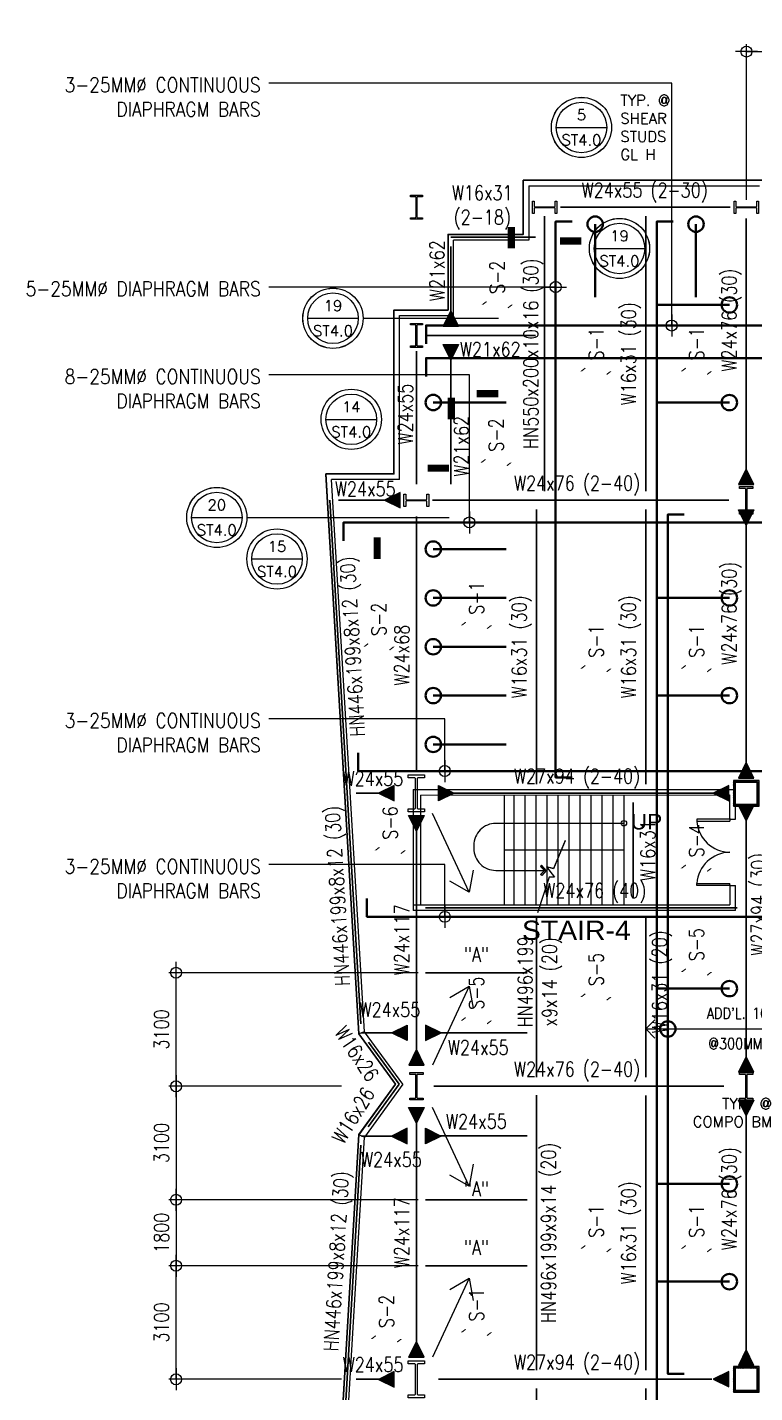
# Model space of a CAD drawing. Header units: millimetres. Extents: x 1731812 to 1926619, y -14989 to 120895.
# Drawn here: x 1755154 to 1775000, y 22151 to 59429 of the extents above; entities that cross this region are included whole.
import ezdxf
from ezdxf.enums import TextEntityAlignment as Align

# ---------------------------------------------------------------- set-up
doc = ezdxf.new("R2010")
doc.units = ezdxf.units.MM
doc.header["$MEASUREMENT"] = 0
doc.layers.get('0').update_dxf_attribs({"lineweight": 0})
for name, color, linetype, lineweight in [('A_ARCHITECTURAL BACKGROUND', 251, 'Continuous', 5), ('HATCH', 8, 'Continuous', 5), ('S-ANNO-DIMS', 252, 'Continuous', 5), ('S-ANNO-MARK', 2, 'Continuous', 9), ('S-ANNO-NPLT', 7, 'Continuous', 9), ('S-Anno-Symb', 143, 'Continuous', 15), ('S-Anno-Text', 52, 'Continuous', 15), ('S-BEAM', 5, 'Continuous', 30), ('S-BEAM-IDEN', 2, 'Continuous', 9), ('S-BRACE', 2, 'Continuous', 9), ('S-COLS', 2, 'Continuous', 20), ('S-CONN', 1, 'Continuous', 9), ('S_COL', 2, 'Continuous', 20), ('S_DRB', 4, 'Continuous', 40), ('S_SLAB EDGE', 2, 'Continuous', 30)]:
    doc.layers.add(name, color=color, linetype=linetype, lineweight=lineweight)
doc.styles.add('1', font='simplex.shx', dxfattribs={"width": 0.85, "height": 300})
doc.styles.add('ARIALNW', font='ARIALN.TTF')
doc.styles.add('MMTX$0$ESMX$0$X-OPTA1D', font='x-opta1d')
doc.styles.add('ROMANSX', font='ROMANS.shx', dxfattribs={"height": 0.09375})
doc.styles.add('SIMPLEX', font='SIMPLEX.shx', dxfattribs={"width": 0.8, "height": 400})
doc.dimstyles.new('DIM 200', dxfattribs={"dimtxt": 0.36, "dimasz": 0.2, "dimexe": 0.1, "dimexo": 0, "dimgap": 0.08, "dimtad": 1, "dimlfac": 2, "dimrnd": 0.005, "dimzin": 1, "dimdsep": 46, "dimtxsty": 'ARIALNW', "dimcen": 0.09, "dimclrd": 6, "dimclre": 6, "dimclrt": 13, "dimadec": 0, "dimazin": 0, "dimtfac": 1, "dimtofl": 0, "dimtmove": 2, "dimatfit": 3, "dimfxl": 1, "dimtolj": 1, "dimtzin": 0, "dimarcsym": 0})
doc.dimstyles.new('DIM_100', dxfattribs={"dimtxt": 400, "dimasz": 2, "dimexe": 100, "dimexo": 250, "dimgap": 250, "dimtad": 1, "dimdec": 0, "dimrnd": 1, "dimzin": 1, "dimdsep": 46, "dimtxsty": '1', "dimblk1": 'ESCADIM_ARW', "dimblk2": 'ESCADIM_ARW', "dimsah": 1, "dimcen": 50, "dimclrd": 256, "dimclre": 256, "dimclrt": 52, "dimazin": 0, "dimtfac": 1, "dimtdec": 0, "dimtofl": 0, "dimtmove": 0, "dimatfit": 3, "dimldrblk": 'ESCADIM_ARW', "dimfxl": 1, "dimtolj": 1, "dimtzin": 0, "dimarcsym": 0})
doc.dimstyles.new('DIM_200', dxfattribs={"dimtxt": 400, "dimasz": 2, "dimexe": 200, "dimexo": 200, "dimgap": 200, "dimtad": 1, "dimdec": 0, "dimrnd": 1, "dimzin": 1, "dimdsep": 46, "dimtxsty": 'SIMPLEX', "dimblk1": 'ESCADIM_ARW', "dimblk2": 'ESCADIM_ARW', "dimsah": 1, "dimcen": 50, "dimclrd": 251, "dimclre": 251, "dimclrt": 52, "dimazin": 0, "dimtfac": 1, "dimtdec": 0, "dimtofl": 0, "dimtmove": 0, "dimatfit": 3, "dimldrblk": 'ESCADIM_ARW', "dimfxl": 1, "dimtolj": 1, "dimtzin": 0, "dimarcsym": 0})
doc.dimstyles.new('ESCA', dxfattribs={"dimtxt": 300, "dimasz": 1, "dimexe": 100, "dimexo": 100, "dimgap": 100, "dimtad": 1, "dimdec": 0, "dimrnd": 1, "dimdsep": 46, "dimtxsty": '1', "dimblk1": 'ESCADIM_ARW', "dimblk2": 'ESCADIM_ARW', "dimsah": 1, "dimcen": 50, "dimclrd": 256, "dimclre": 256, "dimclrt": 52, "dimadec": 0, "dimazin": 0, "dimtfac": 1, "dimtdec": 0, "dimtofl": 0, "dimtmove": 0, "dimatfit": 3, "dimldrblk": 'ESCADIM_ARW', "dimfxl": 1, "dimtolj": 1, "dimtzin": 0, "dimarcsym": 0})

# ---------------------------------------------------------------- blocks, each defined once
blk = doc.blocks.new('7F PLAN')
at = {"layer": 'A_ARCHITECTURAL BACKGROUND', "ltscale": 10}
for p, q in [((26529, 56736, 0), (10917, 56736, 0)), ((10917, 56736, 0), (10917, 55255, 0)), ((11067, 56585, 0), (17360, 56585, 0)), ((11067, 56585, 0), (11067, 55104, 0)), ((10917, 55255, 0), (8863, 55255, 0)), ((8863, 53192, 0), (8863, 55255, 0)), ((11067, 55104, 0), (9013, 55104, 0)), ((9013, 53042, 0), (9013, 55104, 0)), ((7385, 48715, 0), (7385, 53192, 0)), ((7385, 53192, 0), (8863, 53192, 0)), ((7536, 48568, 0), (7536, 53042, 0)), ((7536, 48568, 0), (7536, 53042, 0)), ((7536, 53042, 0), (9013, 53042, 0)), ((6433, 33428, 0), (5532, 48715, 0)), ((7385, 48715, 0), (5532, 48715, 0)), ((6584, 33490, 0), (5682, 48565, 0)), ((7536, 48565, 0), (5682, 48565, 0)), ((10399, 39953, 0), (10399, 36947, 0)), ((10657, 39953, 0), (10657, 36947, 0)), ((10957, 39953, 0), (10957, 36947, 0)), ((11258, 39953, 0), (11258, 36947, 0)), ((11558, 39953, 0), (11558, 36947, 0)), ((11859, 39953, 0), (11859, 36947, 0)), ((12160, 39953, 0), (12160, 36947, 0)), ((12460, 39953, 0), (12460, 36947, 0)), ((12761, 39953, 0), (12761, 36947, 0)), ((13062, 39953, 0), (13062, 36947, 0)), ((13362, 39953, 0), (13362, 36947, 0)), ((13663, 39953, 0), (13663, 36950, 0)), ((16555, 39290, 0), (15653, 39290, 0)), ((15653, 39290, 0), (15653, 39240, 0)), ((16555, 39290, 0), (15653, 39290, 0)), ((15653, 39290, 0), (15653, 39240, 0)), ((15653, 39240, 0), (16555, 39240, 0)), ((15653, 39240, 0), (16555, 39240, 0)), ((16575, 39290, 0), (15673, 39290, 0)), ((16575, 39290, 0), (15673, 39290, 0)), ((13663, 38450, 0), (10399, 38450, 0)), ((15653, 37486, 0), (15653, 37536, 0)), ((15653, 37536, 0), (16555, 37536, 0)), ((15653, 37486, 0), (15653, 37536, 0)), ((15653, 37536, 0), (16555, 37536, 0)), ((16555, 37486, 0), (15653, 37486, 0)), ((16555, 37486, 0), (15653, 37486, 0)), ((16575, 37486, 0), (15673, 37486, 0)), ((16575, 37486, 0), (15673, 37486, 0)), ((16555, 37486, 0), (16555, 37536, 0)), ((6584, 33490, 0), (6433, 33428, 0)), ((7428, 32054, 0), (6433, 33428, 0)), ((7627, 32054, 0), (6584, 33490, 0)), ((7428, 32054, 0), (6433, 30677, 0)), ((7627, 32054, 0), (6584, 30614, 0)), ((5532, 15385, 0), (6433, 30677, 0)), ((5682, 15536, 0), (6584, 30614, 0)), ((6584, 30614, 0), (6433, 30677, 0))]:
    blk.add_line(p, q, dxfattribs=at)
at = {"layer": 'A_ARCHITECTURAL BACKGROUND', "linetype": 'ByBlock', "ltscale": 0.5}
for p, q in [((7916, 40100, 0), (16706, 40103, 0)), ((8116, 39950, 0), (16548, 39953, 0)), ((16555, 39290, 0), (16555, 39953, 0)), ((16706, 39290, 0), (16706, 40103, 0)), ((16555, 39290, 0), (16555, 39240, 0)), ((16555, 39290, 0), (16706, 39290, 0)), ((16555, 37486, 0), (16706, 37486, 0)), ((16555, 37486, 0), (16555, 36950, 0)), ((16706, 36800, 0), (16706, 37486, 0)), ((7916, 36950, 0), (13663, 36950, 0)), ((13663, 36950, 0), (16555, 36950, 0)), ((16706, 36800, 0), (7916, 36800, 0))]:
    blk.add_line(p, q, dxfattribs=at)
at = {"layer": 'A_ARCHITECTURAL BACKGROUND', "ltscale": 0.5}
for p, q in [((7916, 40100, 0), (7916, 36950, 0)), ((8116, 39950, 0), (8116, 36950, 0)), ((7916, 36950, 0), (7916, 36800, 0))]:
    blk.add_line(p, q, dxfattribs=at)
at = {"layer": 'A_ARCHITECTURAL BACKGROUND', "linetype": 'ByBlock', "lineweight": 13, "ltscale": 0.5}
for p, q in [((12059, 38708, 0), (11744, 37944, 0)), ((12059, 38705, 0), (11744, 37940, 0)), ((11622, 37709, 0), (11303, 36740, 0)), ((11744, 37944, 0), (11553, 37990, 0)), ((11553, 37990, 0), (11771, 37709, 0)), ((11744, 37940, 0), (11553, 37987, 0)), ((11553, 37987, 0), (11771, 37706, 0)), ((11771, 37706, 0), (11622, 37709, 0))]:
    blk.add_line(p, q, dxfattribs=at)
at = {"layer": 'A_ARCHITECTURAL BACKGROUND', "linetype": 'ByBlock', "lineweight": 13, "ltscale": 0.5, "elevation": 0}
blk.add_lwpolyline([(13663, 39179), (10168, 39179, 0.414214), (9567, 38577), (9567, 38495, 0.414214), (10168, 37894), (11542, 37894)], format="xyb", dxfattribs=at)
for points in [[(11542, 37894), (11423, 38030), (11391, 38006), (11492, 37894)], [(11542, 37891), (11423, 38027), (11391, 38002), (11492, 37891)], [(11542, 37894), (11423, 37757), (11391, 37782), (11492, 37894)], [(11542, 37891), (11423, 37754), (11391, 37779), (11492, 37891)]]:
    blk.add_lwpolyline(points, dxfattribs=at)
at = {"layer": 'A_ARCHITECTURAL BACKGROUND', "linetype": 'ByBlock', "lineweight": 13, "ltscale": 0.5}
blk.add_circle((13663, 39182, 0), 74, dxfattribs=at)
for centre, start, end in [((16566, 39303, 0), 183.9663, 269.3068), ((16566, 37473, 0), 90.6932, 176.0337)]:
    blk.add_arc(centre, 915, start, end, dxfattribs=at)
at = {"layer": 'S_SLAB EDGE', "ltscale": 0.05, "elevation": 0}
blk.add_lwpolyline([(24672, 6014), (16409, 6014), (16409, 7521), (10917, 7521), (10917, 8848), (8863, 8848), (8863, 10910), (7536, 10910), (7536, 15387), (5532, 15387), (6433, 30679), (7428, 32055), (6433, 33429), (5532, 48717), (7385, 48717), (7385, 53194), (8863, 53194), (8863, 55256), (10917, 55256), (10917, 56738), (26529, 56738)], dxfattribs=at)
at = {"layer": 'A_ARCHITECTURAL BACKGROUND', "style": 'MMTX$0$ESMX$0$X-OPTA1D', "text_generation_flag": 6, "width": 1.1}
for s, height, p in [('UP', 420.9, (13849, 39012, 0)), ('STAIR-4', 526.1, (10880, 35996, 0))]:
    blk.add_text(s, height=height, rotation=180, dxfattribs=at).set_placement(p)
blk = doc.blocks.new('7F COLUMN LAYOUT')
at = {"layer": 'HATCH', "ltscale": 0.05}
h = blk.add_hatch(dxfattribs=at)
h.set_pattern_fill('ANSI31', color=256, scale=250, style=0)
h.set_pattern_definition([(45, (-1776956.326, 17481.52), (-22.0970869, 22.0970869), [])])
h.paths.add_polyline_path([(16699, 39698), (17299, 39698), (17299, 40298), (16699, 40298)], flags=16)
h.paths.add_polyline_path([(16649, 39648), (17349, 39648), (17349, 40348), (16649, 40348)])
h = blk.add_hatch(dxfattribs=at)
h.set_pattern_fill('ANSI31', color=256, scale=250, style=0)
h.set_pattern_definition([(45, (-1776956.326, 1483.385), (-22.0970869, 22.0970869), [])])
h.paths.add_polyline_path([(16699, 23700), (17299, 23700), (17299, 24300), (16699, 24300)], flags=16)
h.paths.add_polyline_path([(16649, 23650), (17349, 23650), (17349, 24350), (16649, 24350)])
at = {"layer": 'S-COLS', "ltscale": 0.5, "elevation": 0}
for points in [[(16649, 39648), (17349, 39648), (17349, 40348), (16649, 40348)], [(16699, 39698), (17299, 39698), (17299, 40298), (16699, 40298)], [(16649, 23650), (17349, 23650), (17349, 24350), (16649, 24350)], [(16699, 23700), (17299, 23700), (17299, 24300), (16699, 24300)]]:
    blk.add_lwpolyline(points, close=True, dxfattribs=at)
at = {"layer": 'S_COL', "ltscale": 0.05, "elevation": 0}
for points in [[(11165, 56000), (11165, 56167), (11213, 56167), (11213, 56033, 0.414214), (11233, 56013), (11766, 56013, 0.414214), (11786, 56033), (11786, 56167), (11834, 56167), (11834, 55833), (11786, 55833), (11786, 55967, 0.414214), (11766, 55987), (11233, 55987, 0.414214), (11213, 55967), (11213, 55833), (11165, 55833), (11165, 56000)], [(8000, 52174), (7835, 52174), (7835, 52214), (7969, 52214, 0.414214), (7989, 52234), (7989, 52767, 0.414214), (7969, 52787), (7835, 52787), (7835, 52827), (8165, 52827), (8165, 52787), (8031, 52787, 0.414214), (8011, 52767), (8011, 52234, 0.414214), (8031, 52214), (8165, 52214), (8165, 52174), (8000, 52174)], [(7661, 48000), (7661, 48169), (7714, 48169), (7714, 48035, 0.414214), (7734, 48015), (8266, 48015, 0.414214), (8286, 48035), (8286, 48169), (8339, 48169), (8339, 47831), (8286, 47831), (8286, 47965, 0.414214), (8266, 47985), (7734, 47985, 0.414214), (7714, 47965), (7714, 47831), (7661, 47831), (7661, 48000)], [(8000, 31628), (7818, 31628), (7818, 31677), (7969, 31677, 0.414214), (7987, 31695), (7987, 32305, 0.414214), (7969, 32323), (7818, 32323), (7818, 32372), (8182, 32372), (8182, 32323), (8031, 32323, 0.414214), (8013, 32305), (8013, 31695, 0.414214), (8031, 31677), (8182, 31677), (8182, 31628), (8000, 31628)], [(17000, 32376), (17183, 32376), (17183, 32323), (17033, 32323, 0.414214), (17015, 32305), (17015, 31695, 0.414214), (17033, 31677), (17183, 31677), (17183, 31624), (16817, 31624), (16817, 31677), (16967, 31677, 0.414214), (16985, 31695), (16985, 32305, 0.414214), (16967, 32323), (16817, 32323), (16817, 32376), (17000, 32376)]]:
    blk.add_lwpolyline(points, format="xyb", dxfattribs=at)
at = {"layer": 'S_COL', "ltscale": 0.05}
for points in [[(17338, 56000), (17338, 55833), (17290, 55833), (17290, 55967, 0.414214), (17270, 55987), (16737, 55987, 0.414214), (16717, 55967), (16717, 55833), (16669, 55833), (16669, 56167), (16717, 56167), (16717, 56033, 0.414214), (16737, 56013), (17270, 56013, 0.414214), (17290, 56033), (17290, 56167), (17338, 56167), (17338, 56000)], [(17000, 48376), (17183, 48376), (17183, 48323), (17033, 48323, 0.414214), (17015, 48305), (17015, 47695, 0.414214), (17033, 47677), (17183, 47677), (17183, 47624), (16817, 47624), (16817, 47677), (16967, 47677, 0.414214), (16985, 47695), (16985, 48305, 0.414214), (16967, 48323), (16817, 48323), (16817, 48376), (17000, 48376)], [(8000, 40506), (8221, 40506), (8221, 40424), (8052, 40424, 0.414214), (8023, 40394), (8023, 39605, 0.414214), (8052, 39576), (8221, 39576), (8221, 39494), (7779, 39494), (7779, 39576), (7949, 39576, 0.414214), (7978, 39605), (7978, 40394, 0.414214), (7949, 40424), (7779, 40424), (7779, 40506), (8000, 40506)], [(8000, 24506), (8221, 24506), (8221, 24424), (8052, 24424, 0.414214), (8023, 24394), (8023, 23605, 0.414214), (8052, 23576), (8221, 23576), (8221, 23494), (7779, 23494), (7779, 23576), (7949, 23576, 0.414214), (7978, 23605), (7978, 24394, 0.414214), (7949, 24424), (7779, 24424), (7779, 24506), (8000, 24506)]]:
    blk.add_lwpolyline(points, format="xyb", dxfattribs=at)
at = {"layer": 'S_COL'}
for p in [(8000, 56002, 0), (8000, 52500, 0)]:
    blk.add_point(p, dxfattribs=at)
blk = doc.blocks.new('Bubble')
at = {"layer": 'S-ANNO-NPLT'}
blk.add_circle((0, 0), 0.261, dxfattribs=at)
at = {"layer": 'S-Anno-Symb', "color": 0}
blk.add_line((-0.219, 0), (0.219, 0), dxfattribs=at)
blk.add_circle((0, 0), 0.219, dxfattribs=at)
at = {"layer": 'S-Anno-Symb', "style": 'ROMANSX'}
for tag, p in [('1', (0, 0.109)), ('S1', (0, -0.109))]:
    blk.add_attdef(tag, text='', height=0.0937, dxfattribs=at).set_placement(p, align=Align.MIDDLE_CENTER)
at = {"layer": 'S-Anno-Symb', "style": 'ROMANSX', "width": 1.018385, "flags": 8}
blk.add_attdef('LONG', text='', height=0.0937, dxfattribs=at).set_placement((-0.18, -0.125), (0.18, -0.125), align=Align.FIT)
blk = doc.blocks.new('ESCADIM_ARW')
at = {"color": 7}
blk.add_line((-150, 0), (150, 0), dxfattribs=at)
blk.add_circle((0, 0), 75, dxfattribs=at)
blk = doc.blocks.new('*D10')
at = {"color": 251, "lineweight": -2, "ltscale": 0.05, "transparency": 16777216}
for p, q in [((1774777, 54717), (1774777, 58967)), ((1777777, 54470), (1777777, 58967)), ((1774779, 58767), (1777775, 58767))]:
    blk.add_line(p, q, dxfattribs=at)
at = {"layer": 'Defpoints', "color": 0, "ltscale": 0.05, "transparency": 16777216}
for p in [(1777777, 58767), (1774777, 54517, 0), (1777777, 54270)]:
    blk.add_point(p, dxfattribs=at)
at = {"color": 251, "lineweight": -2, "ltscale": 0.05, "transparency": 16777216, "xscale": 2, "yscale": 2, "zscale": 2, "rotation": 180}
blk.add_blockref('ESCADIM_ARW', (1774777, 58767), dxfattribs=at)
at = {"color": 251, "lineweight": -2, "ltscale": 0.05, "transparency": 16777216, "xscale": 2, "yscale": 2, "zscale": 2}
blk.add_blockref('ESCADIM_ARW', (1777777, 58767), dxfattribs=at)
at = {"color": 52, "ltscale": 0.05, "transparency": 16777216, "insert": (1776277, 59167), "char_height": 400, "attachment_point": 5, "style": 'SIMPLEX'}
blk.add_mtext('\\A1;{\\W0.8;3000}', dxfattribs=at)
blk = doc.blocks.new('*D24')
at = {"color": 251, "lineweight": -2, "ltscale": 0.05, "transparency": 16777216}
for p, q in [((1765820, 27417), (1759014, 27417)), ((1759214, 27415), (1759214, 25619)), ((1765820, 25617), (1759014, 25617))]:
    blk.add_line(p, q, dxfattribs=at)
at = {"layer": 'Defpoints', "color": 0, "ltscale": 0.05, "transparency": 16777216}
for p in [(1766020, 27417), (1759214, 25617), (1766020, 25617)]:
    blk.add_point(p, dxfattribs=at)
at = {"color": 251, "lineweight": -2, "ltscale": 0.05, "transparency": 16777216, "xscale": 2, "yscale": 2, "zscale": 2}
for p, rotation in [((1759214, 27417), 90), ((1759214, 25617), 270)]:
    blk.add_blockref('ESCADIM_ARW', p, dxfattribs=dict(at, rotation=rotation))
at = {"color": 52, "ltscale": 0.05, "transparency": 16777216, "insert": (1758814, 26517), "char_height": 400, "attachment_point": 5, "rotation": 90, "style": 'SIMPLEX'}
blk.add_mtext('\\A1;1800', dxfattribs=at)
blk = doc.blocks.new('*D25')
at = {"color": 251, "lineweight": -2, "ltscale": 0.05, "transparency": 16777216}
for p, q in [((1765820, 25617), (1759014, 25617)), ((1759214, 22519), (1759214, 25615)), ((1763723, 22517), (1759014, 22517))]:
    blk.add_line(p, q, dxfattribs=at)
at = {"layer": 'Defpoints', "color": 0, "ltscale": 0.05, "transparency": 16777216}
for p in [(1759214, 25617), (1766020, 25617), (1763923, 22517, 0)]:
    blk.add_point(p, dxfattribs=at)
at = {"color": 251, "lineweight": -2, "ltscale": 0.05, "transparency": 16777216, "xscale": 2, "yscale": 2, "zscale": 2}
for p, rotation in [((1759214, 25617), 90), ((1759214, 22517), 270)]:
    blk.add_blockref('ESCADIM_ARW', p, dxfattribs=dict(at, rotation=rotation))
at = {"color": 52, "ltscale": 0.05, "transparency": 16777216, "insert": (1758814, 24067), "char_height": 400, "attachment_point": 5, "rotation": 90, "style": 'SIMPLEX'}
blk.add_mtext('\\A1;3100', dxfattribs=at)
blk = doc.blocks.new('*D26')
at = {"color": 251, "lineweight": -2, "ltscale": 0.05, "transparency": 16777216}
for p, q in [((1763723, 30517), (1759014, 30517)), ((1759214, 30515), (1759214, 27419)), ((1765820, 27417), (1759014, 27417))]:
    blk.add_line(p, q, dxfattribs=at)
at = {"layer": 'Defpoints', "color": 0, "ltscale": 0.05, "transparency": 16777216}
for p in [(1763923, 30517, 0), (1759214, 27417), (1766020, 27417)]:
    blk.add_point(p, dxfattribs=at)
at = {"color": 251, "lineweight": -2, "ltscale": 0.05, "transparency": 16777216, "xscale": 2, "yscale": 2, "zscale": 2}
for p, rotation in [((1759214, 30517), 90), ((1759214, 27417), 270)]:
    blk.add_blockref('ESCADIM_ARW', p, dxfattribs=dict(at, rotation=rotation))
at = {"color": 52, "ltscale": 0.05, "transparency": 16777216, "insert": (1758814, 28967), "char_height": 400, "attachment_point": 5, "rotation": 90, "style": 'SIMPLEX'}
blk.add_mtext('\\A1;3100', dxfattribs=at)
blk = doc.blocks.new('*D27')
at = {"color": 251, "lineweight": -2, "ltscale": 0.05, "transparency": 16777216}
for p, q in [((1765820, 33617), (1759014, 33617)), ((1759214, 30519), (1759214, 33615)), ((1763723, 30517), (1759014, 30517))]:
    blk.add_line(p, q, dxfattribs=at)
at = {"layer": 'Defpoints', "color": 0, "ltscale": 0.05, "transparency": 16777216}
for p in [(1759214, 33617), (1766020, 33617), (1763923, 30517, 0)]:
    blk.add_point(p, dxfattribs=at)
at = {"color": 251, "lineweight": -2, "ltscale": 0.05, "transparency": 16777216, "xscale": 2, "yscale": 2, "zscale": 2}
for p, rotation in [((1759214, 33617), 90), ((1759214, 30517), 270)]:
    blk.add_blockref('ESCADIM_ARW', p, dxfattribs=dict(at, rotation=rotation))
at = {"color": 52, "ltscale": 0.05, "transparency": 16777216, "insert": (1758814, 32067), "char_height": 400, "attachment_point": 5, "rotation": 90, "style": 'SIMPLEX'}
blk.add_mtext('\\A1;3100', dxfattribs=at)
blk = doc.blocks.new('_Open90')
at = {"color": 0, "linetype": 'ByBlock', "lineweight": -2}
for p, q in [((0, 0), (-1, 0)), ((-0.5, 0.5), (0, 0)), ((0, 0), (-0.5, -0.5))]:
    blk.add_line(p, q, dxfattribs=at)
blk = doc.blocks.new('*D37')
at = {"lineweight": -2, "ltscale": 0.5, "transparency": 16777216}
blk.add_line((14759, 33565, 0), (19508, 33565, 0), dxfattribs=at)
at = {"layer": 'Defpoints', "color": 0, "ltscale": 0.5, "transparency": 16777216}
for p in [(14259, 33565, 0), (20008, 33565, 0), (20008, 33565, 0)]:
    blk.add_point(p, dxfattribs=at)
at = {"lineweight": -2, "ltscale": 0.5, "transparency": 16777216, "xscale": 500, "yscale": 500, "zscale": 500, "rotation": 180}
blk.add_blockref('_Open90', (14259, 33565, 0), dxfattribs=at)
at = {"lineweight": -2, "ltscale": 0.5, "transparency": 16777216, "xscale": 500, "yscale": 500, "zscale": 500}
blk.add_blockref('_Open90', (20008, 33565, 0), dxfattribs=at)
at = {"color": 52, "ltscale": 0.5, "transparency": 16777216, "char_height": 300, "attachment_point": 5, "style": '1'}
for s, insert in [("\\A1;ADD'L. 10MM%%C", (17133, 33994, 0)), ('\\A1;@300MM O.C. ', (17133, 33165, 0))]:
    blk.add_mtext(s, dxfattribs=dict(at, insert=insert))
blk = doc.blocks.new("ADD' L BARS")
at = {"layer": 'S_DRB'}
for p, q in [((12879.1, 53548.4, 0), (12879.1, 55538, 0)), ((15629.3, 53548.4, 0), (15629.3, 55538, 0)), ((10450, 46666.4, 0), (8460.4, 46666.4, 0)), ((10450.1, 45333.2, 0), (8460.5, 45333.2, 0)), ((10450.3, 43999.9, 0), (8460.7, 43999.9, 0)), ((10450.4, 42666.6, 0), (8460.8, 42666.6, 0)), ((10450.6, 41333.3, 0), (8461, 41333.3, 0))]:
    blk.add_line(p, q, dxfattribs=at)
at = {"layer": 'S_DRB', "color": 4, "elevation": 0}
for points in [[(12248.4, 40432.8), (11798.4, 40432.8), (11799.7, 55606.9), (12249.7, 55606.9)], [(25117.1, 52271.9), (25117.1, 52771.9), (8265.2, 52771.9), (8265.2, 52271.9)], [(25117.1, 51382.7), (25117.1, 51882.7), (8265.2, 51882.7), (8265.2, 51382.7)], [(46351.2, 46894.5), (46351.2, 47394.5), (6014.4, 47394.5), (6014.4, 46894.5)], [(15310.1, 24150), (14860.1, 24150), (14860.1, 47606.7), (15310.1, 47606.7)], [(22866.9, 41106.8), (22866.9, 40606.8), (6414.9, 40606.8), (6414.9, 41106.8)], [(22866.9, 37126.5), (22866.9, 36626.5), (6649.7, 36626.5), (6649.7, 37126.5)]]:
    blk.add_lwpolyline(points, dxfattribs=at)
at = {"layer": 'S_DRB'}
for centre in [(12879.1, 55538, 0), (15629.3, 55538, 0), (8460.4, 46666.4, 0), (8460.5, 45333.2, 0), (8460.7, 43999.9, 0), (8460.8, 42666.6, 0), (8461, 41333.3, 0), (14860.1, 33565.1, 0)]:
    blk.add_circle(centre, 210.4, dxfattribs=at)
at = {"layer": 'S-BEAM-IDEN', "char_height": 400, "attachment_point": 3, "style": '1'}
for s, insert in [('5-25MM∅ DIAPHRAGM BARS', (3752.1, 53974, 0)), ('8-25MM∅ CONTINUOUS \\PDIAPHRAGM BARS', (3752.1, 51576.8, 0)), ('3-25MM∅ CONTINUOUS \\PDIAPHRAGM BARS', (3752.1, 42184.6, 0)), ('3-25MM∅ CONTINUOUS \\PDIAPHRAGM BARS', (3752.1, 38204.3, 0))]:
    blk.add_mtext_dynamic_manual_height_columns(s, width=8791.578, gutter_width=1, heights=[0], dxfattribs=dict(at, insert=insert))
at = {"ltscale": 0.5}
dim = blk.add_linear_dim(base=(20008.5, 33565.1, 0), p1=(14258.5, 33565.1, 0), p2=(20008.5, 33565.1, 0), text="ADD'L. 10MM%%C\\X@300MM O.C. ", dimstyle='DIM_100', override={"dimasz": 500, "dimexo": 100, "dimblk1": 'Open90', "dimblk2": 'Open90', "dimse1": 1, "dimse2": 1}, dxfattribs=at)
dim.commit()
dim.dimension.update_dxf_attribs({"geometry": '*D37', "text_midpoint": (17133.5, 33565.1, 0)})
at = {"layer": 'S-ANNO-DIMS', "color": 4}
for points in [[(11799.7, 53821.4, 0), (3976.4, 53821.4, 0)], [(9446.3, 47394.5, 0), (9446.3, 51424.2, 0), (3976.4, 51424.2, 0)], [(8775, 40606.8, 0), (8775, 42032, 0), (3976.4, 42032, 0)], [(8775, 36626.5, 0), (8775, 38051.6, 0), (3976.4, 38051.6, 0)]]:
    blk.add_leader(points, dimstyle='ESCA', override={"dimasz": 2, "dimtad": 0, "dimfxl": 0.0625}, dxfattribs=at)

msp = doc.modelspace()

# ---------------------------------------------------------------- hatches: boundary and pattern name
at = {"layer": 'S-CONN'}
for points in [[(1766497.14221, 51267.10212), (1766707.50923, 51696.11843), (1766917.87624, 51267.10212)], [(1766497.14221, 50767.10212), (1766707.50923, 50338.0858), (1766917.87624, 50767.10212)], [(1774557.92732, 46948.82401), (1774768.29434, 47377.84032), (1774978.66136, 46948.82401)], [(1765330.45349, 46305.99767), (1764901.43718, 46516.36469), (1765330.45349, 46726.73171)], [(1774559.01724, 46253.96685), (1774769.38426, 45824.95054), (1774979.75127, 46253.96685)], [(1774557.92732, 38932.90558), (1774768.29434, 39361.92189), (1774978.66136, 38932.90558)], [(1765163.95649, 38306.24843), (1764734.94018, 38516.61545), (1765163.95649, 38726.98246)], [(1766375.89249, 38305.69008), (1766804.90881, 38516.0571), (1766375.89249, 38726.42412)], [(1774294.19708, 38308.13709), (1773865.18077, 38518.50411), (1774294.19708, 38728.87112)], [(1774559.01724, 38195.63545), (1774769.38426, 37766.61913), (1774979.75127, 38195.63545)], [(1765559.01724, 37910.64745), (1765769.38426, 37481.63113), (1765979.75127, 37910.64745)], [(1765519.92449, 32186.53399), (1765090.90818, 31976.16697), (1765519.92449, 31765.79995)], [(1766019.92449, 32186.53399), (1766448.94081, 31976.16697), (1766019.92449, 31765.79995)], [(1765559.56692, 31096.67545), (1765769.93394, 31525.69176), (1765980.30095, 31096.67545)], [(1774557.92732, 30899.48324), (1774768.29434, 31328.49955), (1774978.66136, 30899.48324)], [(1765559.01724, 29936.55545), (1765769.38426, 29507.53913), (1765979.75127, 29936.55545)], [(1774557.92732, 30135.63545), (1774768.29434, 29706.61913), (1774978.66136, 30135.63545)], [(1765519.92449, 28948.63357), (1765090.90818, 29159.00059), (1765519.92449, 29369.3676)], [(1766019.92449, 28948.63357), (1766448.94081, 29159.00059), (1766019.92449, 29369.3676)], [(1765559.01724, 23122.58345), (1765769.38426, 23551.59976), (1765979.75127, 23122.58345)], [(1774557.92732, 22897.59545), (1774768.29434, 23326.61176), (1774978.66136, 22897.59545)], [(1765163.95649, 22305.3878), (1764734.94018, 22515.75482), (1765163.95649, 22726.12183)], [(1774293.87749, 22307.87676), (1773864.86118, 22518.24377), (1774293.87749, 22728.61079)]]:
    msp.add_hatch(color=256, dxfattribs=at).paths.add_polyline_path(points)

# ---------------------------------------------------------------- linework, layer by layer
at = {"layer": 'S-ANNO-MARK'}
for points, elevation in [([(1770379.29633, 50124.92288, 29.99952, 29.99952, 0), (1770266.252, 50037.92174, 0, 0, 0), (1771075.82955, 50037.92174, 29.99952, 29.99952, 0), (1770962.78522, 49950.92061, 0, 0, 0)], 0), ([(1773120.79061, 50124.92288, 29.99952, 29.99952, 0), (1773007.74628, 50037.92174, 0, 0, 0), (1773817.32383, 50037.92174, 29.99952, 29.99952, 0), (1773704.27951, 49950.92061, 0, 0, 0)], 0), ([(1764455.11391, 42602.43869, 29.99952, 29.99952, 0), (1764342.06958, 42515.43756, 0, 0, 0), (1765151.64713, 42515.43756, 29.99952, 29.99952, 0), (1765038.6028, 42428.43643, 0, 0, 0)], 0), ([(1770379.29633, 42007.37619, 29.99952, 29.99952, 0), (1770266.252, 41920.37506, 0, 0, 0), (1771075.82955, 41920.37506, 29.99952, 29.99952, 0), (1770962.78522, 41833.37393, 0, 0, 0)], 0), ([(1773120.79061, 42007.37619, 29.99952, 29.99952, 0), (1773007.74628, 41920.37506, 0, 0, 0), (1773817.32383, 41920.37506, 29.99952, 29.99952, 0), (1773704.27951, 41833.37393, 0, 0, 0)], 0), ([(1764762.23965, 37042.22635, 29.99952, 29.99952, 0), (1764649.19532, 36955.22522, 0, 0, 0), (1765458.77287, 36955.22522, 29.99952, 29.99952, 0), (1765345.72854, 36868.22408, 0, 0, 0)], -0.00001), ([(1773120.79061, 36558.28008, 29.99952, 29.99952, 0), (1773007.74628, 36471.27894, 0, 0, 0), (1773817.32383, 36471.27894, 29.99952, 29.99952, 0), (1773704.27951, 36384.27781, 0, 0, 0)], 0), ([(1773120.79061, 33722.27793, 29.99952, 29.99952, 0), (1773007.74628, 33635.2768, 0, 0, 0), (1773817.32383, 33635.2768, 29.99952, 29.99952, 0), (1773704.27951, 33548.27566, 0, 0, 0)], 0), ([(1770379.29633, 33042.38413, 29.99952, 29.99952, 0), (1770266.252, 32955.38299, 0, 0, 0), (1771075.82955, 32955.38299, 29.99952, 29.99952, 0), (1770962.78522, 32868.38186, 0, 0, 0)], 0), ([(1767115.60125, 32395.91425, 29.99952, 29.99952, 0), (1767002.55693, 32308.91311, 0, 0, 0), (1767812.13448, 32308.91311, 29.99952, 29.99952, 0), (1767699.09015, 32221.91198, 0, 0, 0)], -0.00001), ([(1770379.29633, 26169.42379, 29.99952, 29.99952, 0), (1770266.252, 26082.42266, 0, 0, 0), (1771075.82955, 26082.42266, 29.99952, 29.99952, 0), (1770962.78522, 25995.42152, 0, 0, 0)], 0), ([(1773120.79061, 26169.42379, 29.99952, 29.99952, 0), (1773007.74628, 26082.42266, 0, 0, 0), (1773817.32383, 26082.42266, 29.99952, 29.99952, 0), (1773704.27951, 25995.42152, 0, 0, 0)], 0), ([(1767115.50132, 23884.74178, 29.99952, 29.99952, 0), (1767002.45699, 23797.74064, 0, 0, 0), (1767812.03454, 23797.74064, 29.99952, 29.99952, 0), (1767698.99021, 23710.73951, 0, 0, 0)], -0.00001), ([(1764663.08619, 23707.27508, 29.99952, 29.99952, 0), (1764550.04186, 23620.27394, 0, 0, 0), (1765359.61941, 23620.27394, 29.99952, 29.99952, 0), (1765246.57508, 23533.27281, 0, 0, 0)], -0.00001)]:
    msp.add_lwpolyline(points, format="xyseb", dxfattribs=dict(at, elevation=elevation))
at = {"layer": 'S-ANNO-NPLT'}
for centre in [(1770274.57114, 56695.24947, 0), (1771311.78695, 53390.44694, -0.00001), (1763493.66388, 51485.37957, -0.00001), (1763993.13104, 48725.30686, 0.00001), (1760324.54967, 46046.25554, 0), (1761967.28161, 44913.02911, 0)]:
    msp.add_circle(centre, 821.36597, dxfattribs=at)
at = {"layer": 'S-Anno-Symb', "linetype": 'ByBlock'}
for p, q in [((1764315.02985, 51485.37957, -0.00001), (1768007.04124, 51485.37957, -0.00001)), ((1761145.91564, 46046.25554, 0), (1766662.93152, 46046.25554, 0))]:
    msp.add_line(p, q, dxfattribs=at)
for points, elevation in [([(1770274.57114, 55873.8835, 0, 0, 0), (1770274.57114, 53592.89873, 196.07256, 196.07256, 0), (1769686.35346, 53592.89873, 0, 0, 0)], 0.00001), ([(1770490.42098, 53390.44694, 0, 0, 0), (1768360.15713, 53390.44694, 196.07256, 196.07256, 0), (1768360.15713, 53978.66462, 0, 0, 0)], -0.00001), ([(1768007.04124, 51485.37957, 0, 0, 0), (1768007.04124, 49426.50616, 196.07256, 196.07256, 0), (1767418.82356, 49426.50616, 0, 0, 0)], 0.00001), ([(1764814.49701, 48725.30686, 0, 0, 0), (1766725.35198, 48725.30686, 196.07256, 196.07256, 0), (1766725.35198, 49313.52454, 0, 0, 0)], 0.00001), ([(1766662.93152, 46046.25554, 0, 0, 0), (1766662.93152, 47391.23156, 196.07256, 196.07256, 0), (1766074.71384, 47391.23156, 0, 0, 0)], 0), ([(1762788.64758, 44913.02911, 0, 0, 0), (1764699.50255, 44913.02911, 196.07256, 196.07256, 0), (1764699.50255, 45501.24679, 0, 0, 0)], 0)]:
    msp.add_lwpolyline(points, format="xyseb", dxfattribs=dict(at, elevation=elevation))
at = {"layer": 'S-BEAM'}
for p, q in [((1774335.40649, 54516.61545, 0.00001), (1769702.24573, 54516.61545, 0)), ((1769267.72773, 46765.52737, 0), (1769267.72773, 54268.33321, 0)), ((1772028.43021, 46765.52737, -0.00001), (1772028.43021, 54268.33321, -0.00001)), ((1774769.92449, 46946.93622, 0), (1774769.92449, 54210.87545, 0)), ((1769017.72773, 53696.10025, 0.00002), (1766708.04947, 53696.10024, 0.00002)), ((1766708.04947, 51267.10212, 0.00002), (1766708.04947, 53446.10024, 0.00002)), ((1769017.72773, 51017.10212, 0), (1766035.13508, 51017.10211, 0)), ((1766708.04947, 50767.10212, 0.00004), (1766708.04947, 46956.08645, 0.00003)), ((1765769.92449, 50590.58511, 0.00002), (1765769.92449, 46956.08645, 0.00001)), ((1764252.6112, 32225.62673, 0.00002), (1763409.77297, 46516.25802, 0.00002)), ((1763643.13336, 46516.10743, 0), (1765330.45349, 46516.83174, 0)), ((1774293.87749, 46516.63957, 0), (1766209.39549, 46516.63957, 0)), ((1769044.56704, 46265.52737, 0), (1769044.56704, 38769.05061, 0)), ((1772028.43021, 46265.52737, -0.00001), (1772028.43021, 38768.6355, -0.00001)), ((1774769.92449, 46253.96685, 0), (1774769.92449, 38931.01779, 0)), ((1765769.92449, 39122.58345, 0.00001), (1765769.92449, 46077.14445, 0.00001)), ((1764126.76874, 38516.59087, 0.00001), (1765163.95649, 38517.055, 0.00001)), ((1774163.95649, 38516.91773, -0.00001), (1766375.89249, 38516.6066, 0.00001)), ((1771682.81394, 35641.47533, -0.00001), (1771682.81394, 38268.81222, -0.00001)), ((1774769.92449, 30897.59545, 0), (1774769.92449, 38195.63545, 0)), ((1765770.47418, 31096.67545, 0.00001), (1765769.92449, 37910.64745, 0.00001)), ((1766020.12772, 35391.47533, -0.00002), (1774519.92449, 35391.47533, -0.00003)), ((1769044.56704, 35141.47533, 0), (1769044.56704, 30769.70577, 0)), ((1772028.43021, 35141.47533, -0.00001), (1772028.43021, 30769.29066, -0.00001)), ((1766019.92449, 33614.75143, 0.00002), (1768794.56704, 33614.75143, 0.00002)), ((1765383.68688, 31976.16697, 0.00002), (1764273.33599, 31976.16697, 0.00002)), ((1765298.08146, 30570.46528, 0.00002), (1764459.41616, 31725.62673, 0.00002)), ((1766019.92449, 31975.62673, 0.00002), (1768794.56704, 31975.62673, 0.00002)), ((1765298.08146, 30570.46528, 0.00002), (1764454.83991, 29409.00059, 0.00002)), ((1774157.63988, 30517.57289, 0), (1766241.90749, 30517.5729, 0.00002)), ((1769044.56704, 30269.70576, 0), (1769044.56704, 22766.61546, 0.00001)), ((1772028.43021, 30269.29065, -0.00001), (1772028.43021, 22766.61546, 0)), ((1765769.92449, 23122.58345, 0.00001), (1765769.92449, 29936.55545, 0.00001)), ((1774768.83458, 22897.59545, 0), (1774768.83458, 30135.63545, 0)), ((1765383.68688, 29159.00059, 0.00002), (1764273.33599, 29159.00059, 0.00002)), ((1766019.92449, 29159.54083, 0.00002), (1768794.56704, 29159.54083, 0.00002)), ((1764258.5914, 28909.00059, 0.00002), (1763409.73299, 14516.29505, 0.00002)), ((1766019.92449, 27414.75143, 0.00001), (1768794.56704, 27414.75143, 0.00002)), ((1766019.92449, 25614.75143, 0.00001), (1768794.56704, 25614.75143, 0.00002)), ((1764126.76727, 22516.61545, 0.00001), (1765163.95649, 22516.61545, 0)), ((1773833.10573, 22516.61544, -0.00001), (1766375.89249, 22516.61544, 0)), ((1769044.56704, 22266.61546, 0.00001), (1769044.56704, 14766.61544, 0.00001)), ((1772028.43021, 22266.61546, 0), (1772028.43021, 14766.61544, 0))]:
    msp.add_line(p, q, dxfattribs=at)
at = {"layer": 'S-COLS', "ltscale": 0.05, "elevation": 0.00003}
msp.add_lwpolyline([(1765769.92449, 54194.77477), (1765605.45949, 54194.77477), (1765605.45949, 54231.85877), (1765739.57149, 54231.85877, 0.4142135624), (1765759.63749, 54251.92477), (1765759.63749, 54784.56277, 0.4142135624), (1765739.57149, 54804.62877), (1765605.45949, 54804.62877), (1765605.45949, 54841.71277), (1765934.38949, 54841.71277), (1765934.38949, 54804.62877), (1765800.27749, 54804.62877, 0.4142135624), (1765780.21149, 54784.56277), (1765780.21149, 54251.92477, 0.4142135624), (1765800.27749, 54231.85877), (1765934.38949, 54231.85877), (1765934.38949, 54194.77477), (1765769.92449, 54194.77477)], format="xyb", dxfattribs=at)
at = {"layer": 'S-COLS'}
msp.add_lwpolyline([(1767682.62372, 51941.26744, 29.99952, 29.99952, 0), (1767569.57939, 51854.2663, 0, 0, 0), (1768379.15694, 51854.2663, 29.99952, 29.99952, 0), (1768266.11261, 51767.26517, 0, 0, 0)], format="xyseb", dxfattribs=at)
for points, elevation in [([(1767656.69058, 47634.04824, 29.99952, 29.99952, 0), (1767543.64625, 47547.0471, 0, 0, 0), (1768353.2238, 47547.0471, 29.99952, 29.99952, 0), (1768240.17947, 47460.04597, 0, 0, 0)], 0.00003), ([(1767115.50132, 43185.58871, 29.99952, 29.99952, 0), (1767002.45699, 43098.58758, 0, 0, 0), (1767812.03455, 43098.58758, 29.99952, 29.99952, 0), (1767698.99022, 43011.58644, 0, 0, 0)], 0.00001)]:
    msp.add_lwpolyline(points, format="xyseb", dxfattribs=dict(at, elevation=elevation))
at = {"layer": 'S-CONN', "color": 1}
for points, elevation in [([(1766917.87624, 51267.10212), (1766707.50923, 51696.11843), (1766497.14221, 51267.10212), (1766918.95672, 51267.10212)], 0), ([(1766917.87624, 50767.10212), (1766707.50923, 50338.0858), (1766497.14221, 50767.10212), (1766918.95672, 50767.10212)], 0), ([(1774978.66136, 46948.82401), (1774768.29434, 47377.84032), (1774557.92732, 46948.82401), (1774979.74183, 46948.82401)], 0), ([(1765330.45349, 46726.73171), (1764901.43718, 46516.36469), (1765330.45349, 46305.99767), (1765330.45349, 46727.81218)], 0.00001), ([(1774979.75127, 46253.96685), (1774769.38426, 45824.95054), (1774559.01724, 46253.96685), (1774980.83175, 46253.96685)], 0), ([(1774978.66136, 38932.90558), (1774768.29434, 39361.92189), (1774557.92732, 38932.90558), (1774979.74183, 38932.90558)], 0), ([(1765163.95649, 38726.98246), (1764734.94018, 38516.61545), (1765163.95649, 38306.24843), (1765163.95649, 38728.06294)], 0.00001), ([(1766375.89249, 38726.42412), (1766804.90881, 38516.0571), (1766375.89249, 38305.69008), (1766375.89249, 38727.5046)], 0.00001), ([(1774294.19708, 38728.87112), (1773865.18077, 38518.50411), (1774294.19708, 38308.13709), (1774294.19708, 38729.9516)], -0.00001), ([(1774979.75127, 38195.63545), (1774769.38426, 37766.61913), (1774559.01724, 38195.63545), (1774980.83175, 38195.63545)], 0), ([(1765979.75127, 37910.64745), (1765769.38426, 37481.63113), (1765559.01724, 37910.64745), (1765980.83175, 37910.64745)], 0.00001), ([(1765519.92449, 31765.79995), (1765090.90818, 31976.16697), (1765519.92449, 32186.53399), (1765519.92449, 31764.71947)], 0.00002), ([(1766019.92449, 31765.79995), (1766448.94081, 31976.16697), (1766019.92449, 32186.53399), (1766019.92449, 31764.71947)], 0.00002), ([(1765980.30095, 31096.67545), (1765769.93394, 31525.69176), (1765559.56692, 31096.67545), (1765981.38143, 31096.67545)], 0.00001), ([(1774978.66136, 30899.48324), (1774768.29434, 31328.49955), (1774557.92732, 30899.48324), (1774979.74183, 30899.48324)], 0), ([(1765979.75127, 29936.55545), (1765769.38426, 29507.53913), (1765559.01724, 29936.55545), (1765980.83175, 29936.55545)], 0.00001), ([(1774978.66136, 30135.63545), (1774768.29434, 29706.61913), (1774557.92732, 30135.63545), (1774979.74183, 30135.63545)], 0), ([(1765519.92449, 29369.3676), (1765090.90818, 29159.00059), (1765519.92449, 28948.63357), (1765519.92449, 29370.44808)], 0.00002), ([(1766019.92449, 29369.3676), (1766448.94081, 29159.00059), (1766019.92449, 28948.63357), (1766019.92449, 29370.44808)], 0.00002), ([(1765979.75127, 23122.58345), (1765769.38426, 23551.59976), (1765559.01724, 23122.58345), (1765980.83175, 23122.58345)], 0.00001), ([(1774978.66136, 22897.59545), (1774768.29434, 23326.61176), (1774557.92732, 22897.59545), (1774979.74183, 22897.59545)], 0), ([(1765163.95649, 22726.12183), (1764734.94018, 22515.75482), (1765163.95649, 22305.3878), (1765163.95649, 22727.20231)], 0.00001), ([(1774293.87749, 22728.61079), (1773864.86118, 22518.24377), (1774293.87749, 22307.87676), (1774293.87749, 22729.69127)], 0.00001)]:
    msp.add_lwpolyline(points, dxfattribs=dict(at, elevation=elevation))
at = {"layer": 'S_DRB'}
for p, q in [((1772319.92449, 51849.94878, 0.00001), (1774309.55748, 51849.94878, 0.00001)), ((1768219.92449, 49184.91043, 0.00003), (1766230.29151, 49184.91043, 0.00003)), ((1772319.92449, 49183.28211, 0.00001), (1774309.55748, 49183.28211, 0.00001)), ((1772319.92449, 43849.94878, 0), (1774309.55748, 43849.94878, 0)), ((1772319.92449, 41183.28211, 0), (1774309.55748, 41183.28211, 0)), ((1772319.92449, 33183.28211, 0.00001), (1774309.55748, 33183.28211, 0.00001)), ((1772319.92449, 27849.94878, -0.00001), (1774309.55748, 27849.94878, -0.00001)), ((1772319.92449, 25183.28211, -0.00001), (1774309.55748, 25183.28211, -0.00001))]:
    msp.add_line(p, q, dxfattribs=at)
at = {"layer": 'S_DRB', "color": 4, "elevation": -0.00001}
for points in [[(1772778.43021, 6947.59544), (1772328.43021, 6947.59544), (1772328.43021, 54123.51941), (1772778.43021, 54123.51941)], [(1804121.16841, 45411.12393), (1804121.16841, 45911.12393), (1763784.35987, 45911.12393), (1763784.35987, 45411.12393)]]:
    msp.add_lwpolyline(points, dxfattribs=at)
at = {"layer": 'S_DRB'}
for centre in [(1774309.55748, 51849.94878, 0.00001), (1766230.29151, 49184.91043, 0.00003), (1774309.55748, 49183.28211, 0.00001), (1774309.55748, 43849.94878, 0), (1774309.55748, 41183.28211, 0), (1774309.55748, 33183.28211, 0.00001), (1774309.55748, 27849.94878, -0.00001), (1774309.55748, 25183.28211, -0.00001)]:
    msp.add_circle(centre, 210.36702, dxfattribs=at)

# ---------------------------------------------------------------- block references
at = {"layer": 'A_ARCHITECTURAL BACKGROUND'}
msp.add_blockref('7F PLAN', (1757769.92449, -1483.14886, 0), dxfattribs=at)
at = {"layer": 'S-Anno-Symb', "xscale": 3149.760000000242, "yscale": 3149.760000000242, "zscale": 3149.760000000242}
for p, values in [((1770274.57114, 56695.24947, 0), {'1': '5', 'S1': 'ST4.0'}), ((1771311.78695, 53390.44694, -0.00001), {'1': '19', 'S1': 'ST4.0'}), ((1763493.66388, 51485.37957, -0.00001), {'1': '19', 'S1': 'ST4.0'}), ((1763993.13104, 48725.30686, 0.00001), {'1': '14', 'S1': 'ST4.0'}), ((1760324.54967, 46046.25554, 0), {'1': '20', 'S1': 'ST4.0'}), ((1761967.28161, 44913.02911, 0), {'1': '15', 'S1': 'ST4.0'})]:
    msp.add_blockref('Bubble', p, dxfattribs=at).add_auto_attribs(values)
at = {"layer": 'S-Anno-Text'}
msp.add_blockref('7F COLUMN LAYOUT', (1757769.92449, -1483.38456, 0), dxfattribs=at)
at = {"layer": 'S-BRACE'}
msp.add_blockref("ADD' L BARS", (1757769.92449, -1483.38456, 0), dxfattribs=at)

# ---------------------------------------------------------------- texts
at = {"layer": 'S-ANNO-DIMS', "color": 52, "char_height": 400, "attachment_point": 5, "style": 'SIMPLEX'}
for s, insert in [('\\A1;{\\W0.8;W24x55 (2-30)}', (1771999.10108, 54917.08942, 0.00001)), ('\\A1;{\\W0.8;W16x31\\P(2-18)}', (1767567.63584, 54512.12529, 0.00004)), ('\\A1;W24x55', (1764374.19399, 46824.20575, 0)), ('\\A1;W24x55', (1764374.19399, 46824.20575, 0)), ('\\A1;{\\W0.8;W24x76 (2-40)}', (1770154.07105, 46917.08942, 0.00001)), ('\\A1;{\\W0.8;W27x94 (2-40)}', (1770154.07105, 38916.75753, -0.00001)), ('\\A1;W24x55', (1764584.08028, 38915.67144, 0)), ('\\A1;{\\W0.8;"A"}', (1767407.24577, 34118.24377, 0)), ('\\A1;W24x55', (1765045.89094, 32608.75269, 0)), ('\\A1;W24x55', (1767457.82872, 31576.66648, 0.00001)), ('\\A1;{\\W0.8;W24x76 (2-40)}', (1770152.95735, 30917.57384, -0.00001)), ('\\A1;W24x55', (1767407.24577, 29559.54082, 0.00001)), ('\\A1;W24x55', (1765087.58451, 28515.84662, -0.00001)), ('\\A1;{\\W0.8;"A"}', (1767407.24577, 27718.24377, 0)), ('\\A1;{\\W0.8;"A"}', (1767407.24577, 26118.24377, 0)), ('\\A1;W24x55', (1764587.65984, 22916.61544, 0)), ('\\A1;W27x94 (2-40)', (1770154.07107, 22916.75752, -0.00002))]:
    msp.add_mtext(s, dxfattribs=dict(at, insert=insert))
for s, insert, rotation in [('\\A1;{\\W0.8;W21x62}', (1766333.18115, 52785.24585, 0.00001), 90), ('\\A1;\\pxqc;S-2', (1767974.36816, 52604.2663), 90), ('\\A1;{\\W0.8;HN550x200x10x16 (30)}', (1768962.6809, 50519.55775, -0.00001), 90), ('\\A1;{\\W0.8;W24x76 (30)}', (1774369.92449, 51437.28522, 0), 90), ('\\A1;{\\W0.8;W16x31 (30)}', (1771628.43021, 50519.55775, -0.00001), 90), ('\\A1;\\pxqc;{\\W0.8;S-1}', (1770671.04078, 50787.92174, 0), 90), ('\\A1;\\pxqc;{\\W0.8;S-1}', (1773412.53506, 50787.92174, 0), 90), ('\\A1;{\\W0.8;W24x55}', (1765470.21337, 48870.59694, 0), 90), ('\\A1;{\\W0.8;W21x62}', (1766996.32969, 47990.23895, 0.00002), 90), ('\\A1;\\pxqc;S-2', (1767948.43502, 48297.0471, 0.00003), 90), ('\\A1;{\\W0.8;HN446x199x8x12 (30)}', (1764089.49008, 42528.62958, 0.00001), 93.423878219), ('\\A1;{\\W0.8;W24x76 (30)}', (1774369.92449, 43432.34873, 0), 90), ('\\A1;\\pxqc;{\\W0.8;S-1}', (1767407.24577, 43848.58758, 0.00001), 90), ('\\A1;\\pxqc;S-2', (1764746.85835, 43265.43756, 0), 90), ('\\A1;{\\W0.8;W16x31 (30)}', (1768644.56704, 42517.28898, -0.00001), 90), ('\\A1;{\\W0.8;W16x31 (30)}', (1771628.43021, 42517.28898, -0.00001), 90), ('\\A1;\\pxqc;{\\W0.8;S-1}', (1770671.04078, 42670.37506, 0), 90), ('\\A1;\\pxqc;{\\W0.8;S-1}', (1773412.53506, 42670.37506, 0), 90), ('\\A1;{\\W0.8;HN446x199x8x12 (30)}', (1763680.40341, 35720.48726, 0.00002), 93.423878219), ('\\A1;\\pxqc;S-6', (1765053.98409, 37705.22522, -0.00001), 90), ('\\A1;{\\W0.8;W16x31}', (1772082.81394, 36955.14377, -0.00002), 90), ('\\A1;\\pxqc;S-4', (1773412.53506, 37221.27894, 0), 90), ('\\A1;{\\W0.8;W27x94 (30)}', (1775169.92449, 35489.18475, 0), 90), ('\\A1;{\\W0.8;W24x117}', (1765369.92449, 34515.27783, 0), 90), ('\\A1;{\\W0.8;W16x31 (20)}', (1772471.52315, 33370.07596, -0.00003), 90), ('\\A1;\\pxqc;S-5', (1773412.53506, 34385.2768, 0), 90), ('\\A1;{\\W0.8;HN496x199\\Px9x14 (20)}', (1769137.65999, 33370.07596, -0.00002), 90), ('\\A1;\\pxqc;S-5', (1770671.04078, 33705.38299, 0), 90), ('\\A1;\\pxqc;S-5', (1767407.3457, 33058.91311, -0.00001), 90), ('\\A1;W16x26', (1764145.09415, 31406.24914, 0.00001), 303.931635353), ('\\A1;W16x26', (1764045.79015, 29723.38492, 0.00001), 57.933436508), ('\\A1;{\\W0.8;W24x76 (30)}', (1774368.83458, 27450.75953, -0.00001), 90), ('\\A1;{\\W0.8;HN446x199x8x12 (30)}', (1763650.09386, 25739.36026, 0.00001), 86.576121781), ('\\A1;{\\W0.8;W16x31 (30)}', (1771628.43021, 26517.95305, -0.00001), 90), ('\\A1;{\\W0.8;W24x117}', (1765369.92449, 26517.95305, 0), 90), ('\\A1;\\pxqc;{\\W0.8;S-1}', (1770671.04078, 26832.42266, 0), 90), ('\\A1;\\pxqc;{\\W0.8;S-1}', (1773412.53506, 26832.42266, 0), 90), ('\\A1;\\pxqc;S-2', (1764954.83064, 24370.27394, -0.00001), 90), ('\\A1;\\pxqc;{\\W0.8;S-1}', (1767407.24577, 24547.74064, -0.00001), 90)]:
    msp.add_mtext(s, dxfattribs=dict(at, insert=insert, rotation=rotation))
at = {"layer": 'S-ANNO-DIMS', "color": 52, "insert": (1769444.56704, 26518.16061, 0), "char_height": 400, "width": 10114.6451451, "attachment_point": 5, "rotation": 90, "style": 'SIMPLEX'}
msp.add_mtext('\\A1;{\\W0.8;HN496x199x9x14 (20)}', dxfattribs=at)
at = {"layer": 'S-Anno-Symb', "char_height": 295.29, "style": 'ROMANSX'}
for s, insert, width, attachment_point in [('TYP. @ SHEAR STUDS\\PGL H', (1771335.71711, 56695.24947, 0), 2536.0184316, 4), ('TYP. @ \\PCOMPO BM', (1775475.37289, 29794.36823, -0.00001), 6780.3427625, 6)]:
    msp.add_mtext(s, dxfattribs=dict(at, insert=insert, width=width, attachment_point=attachment_point))
at = {"layer": 'S-BEAM-IDEN', "char_height": 400, "attachment_point": 3, "style": '1'}
for s, insert in [('3-25MM∅ CONTINUOUS \\PDIAPHRAGM BARS', (1761519.75271, 58056.4474, 0.00001)), ('8-25MM∅ CONTINUOUS \\PDIAPHRAGM BARS', (1761521.97853, 50093.39081, -0.00002))]:
    msp.add_mtext_dynamic_manual_height_columns(s, width=8791.57845, gutter_width=1, heights=[0], dxfattribs=dict(at, insert=insert))
at = {"layer": 'S-COLS', "color": 52, "char_height": 400, "attachment_point": 5, "style": 'SIMPLEX'}
for s, insert in [('\\A1;{\\W0.8;W21x62}', (1767785.99735, 50636.97044, 0.00002)), ('\\A1;{\\W0.8;W24x76 (40)}', (1770637.5052, 35791.47533, -0.00003))]:
    msp.add_mtext(s, dxfattribs=dict(at, insert=insert))
at = {"layer": 'S-COLS', "color": 52, "insert": (1765370.21337, 42288.07686, 0), "char_height": 400, "attachment_point": 5, "rotation": 90, "style": 'SIMPLEX'}
msp.add_mtext('\\A1;{\\W0.8;W24x68}', dxfattribs=at)

# ---------------------------------------------------------------- dimensions: what is measured, and where the dimension line sits
at = {"ltscale": 0.05}
dim = msp.add_linear_dim(base=(1777777.38465, 58766.61544, -0.00004), p1=(1774777.38465, 54516.61544, -0.00004), p2=(1777777.38465, 54269.88528, -0.00004), text='{\\W0.8;<>}', dimstyle='DIM_200', dxfattribs=at)
dim.commit()
dim.dimension.update_dxf_attribs({"geometry": '*D10', "text_midpoint": (1776277.38465, 59166.61544, -0.00004)})
for base, p1, p2, angle, picture, middle in [((1759213.64625, 33616.61544, 0), (1763923.31464, 30516.61544, 0.00001), (1766019.92449, 33616.61544, 0), 90, '*D27', (1758813.64625, 32066.61544, 0)), ((1759213.64625, 27416.61544, 0), (1763923.31464, 30516.61544, 0.00001), (1766019.92449, 27416.61544, 0), 270, '*D26', (1758813.64625, 28966.61544, 0)), ((1759213.64625, 25616.61544, 0), (1766019.92449, 27416.61544, 0), (1766019.92449, 25616.61544, 0), 270, '*D24', (1758813.64625, 26516.61544, 0)), ((1759213.64625, 25616.61544, 0), (1763923.31464, 22516.61544, 0.00001), (1766019.92449, 25616.61544, 0), 90, '*D25', (1758813.64625, 24066.61544, 0))]:
    dim = msp.add_linear_dim(base=base, p1=p1, p2=p2, angle=angle, dimstyle='DIM_200', dxfattribs=at)
    dim.commit()
    dim.dimension.update_dxf_attribs({"geometry": picture, "text_midpoint": middle})

# ---------------------------------------------------------------- leaders
at = {"layer": 'S-ANNO-DIMS', "color": 4}
for points in [[(1772736.47101, 51287.26393, 0.00002), (1772736.47101, 57903.83213, 0.00002), (1761744.08492, 57903.83213, 0.00002)], [(1767216.23682, 45911.12393, -0.00001), (1767216.23682, 49940.77554, -0.00001), (1761746.31073, 49940.77554, -0.00001)]]:
    msp.add_leader(points, dimstyle='ESCA', override={"dimasz": 2, "dimtad": 0, "dimfxl": 0.0625}, dxfattribs=at)
at = {"layer": 'S-BRACE', "ltscale": 0.5}
for points in [[(1767213.72863, 35816.13524, 0), (1766211.63271, 37967.34227, 0)], [(1767213.72863, 33247.88248, 0), (1766211.63271, 31096.67545, 0)], [(1767213.72863, 27785.34842, 0), (1766211.63271, 29936.55545, 0)], [(1767213.72863, 25273.79048, 0), (1766211.63271, 23122.58345, 0)]]:
    msp.add_leader(points, dimstyle='DIM 200', override={"dimasz": 500, "dimtad": 0, "dimclrd": 2, "dimldrblk": 'Open90', "dimfxl": 0.18}, dxfattribs=at)

doc.saveas('drawing.dxf')
